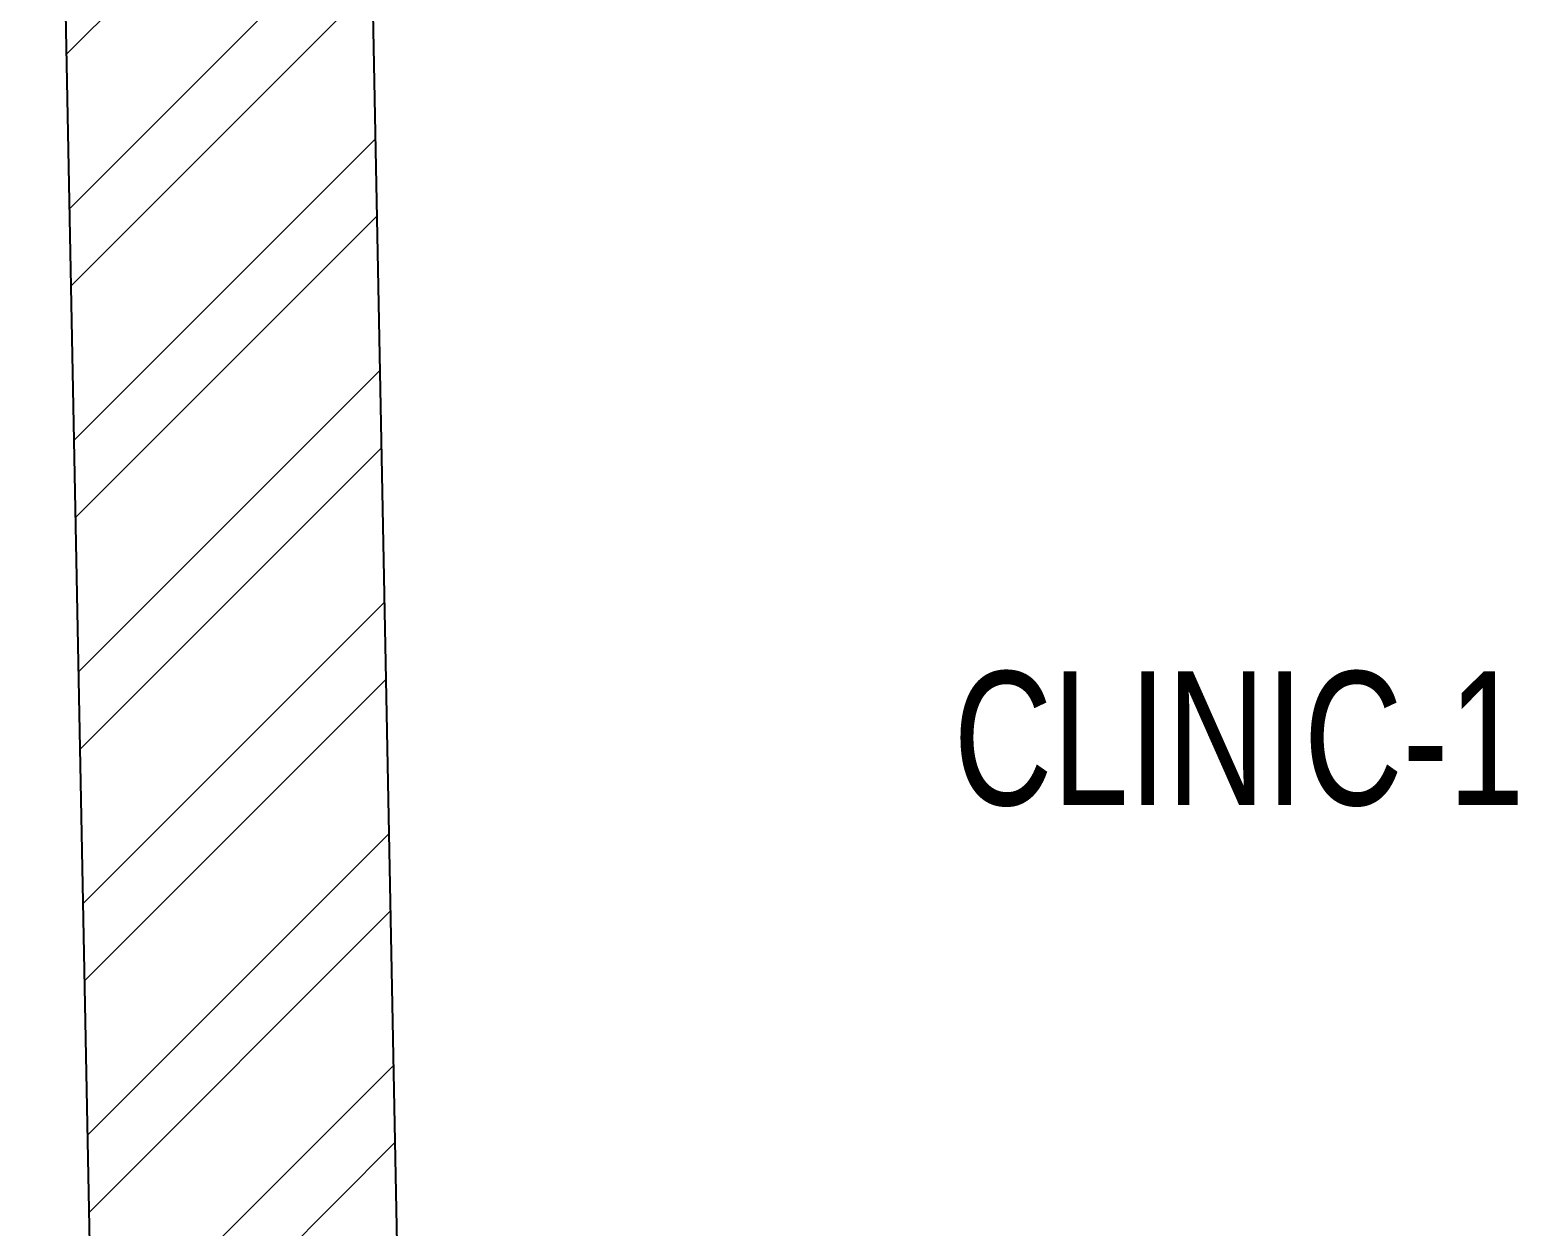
# Model space of a CAD drawing. Header units: feet. Extents: x 9424647 to 9430731, y -5939906 to -5917331.
# Drawn here: x 9424647 to 9425770, y -5925737 to -5924842 of the extents above; entities that cross this region are included whole.
import ezdxf

# ---------------------------------------------------------------- set-up
doc = ezdxf.new("R2010")
doc.units = ezdxf.units.FT
doc.header["$LTSCALE"] = 33
doc.header["$MEASUREMENT"] = 0
doc.layers.add('A-WALL', color=1, linetype='Continuous')
for name, color, linetype, lineweight in [('LENS-DIM', 252, 'Continuous', 5), ('LENS-PARTITION', 21, 'Continuous', 25), ('LENS-TEXT', 31, 'Continuous', 5), ('LN-HATCH', 251, 'Continuous', 0)]:
    doc.layers.add(name, color=color, linetype=linetype, lineweight=lineweight)
doc.styles.add('LK TXT', font='GILC____.TTF', dxfattribs={"height": 100})

# ---------------------------------------------------------------- blocks, each defined once
blk = doc.blocks.new('A$Cb5bc41ad')
at = {"layer": 'LN-HATCH'}
h = blk.add_hatch(dxfattribs=at)
h.set_pattern_fill('ANSI32', color=256, scale=333, angle=180)
h.set_pattern_definition([(225, (-9983931.354133436, 5281720.308577594), (88.29995930067012, -88.29995930067015), []), (225, (-9983990.220772872, 5281720.308577594), (88.29995930067012, -88.29995930067015), [])])
h.paths.add_polyline_path([(187.9774937555194, 1020.583529083989), (-41.8264846932143, 1011.089768513106), (158.6152508351952, -3834.275302548893), (158.6152508351952, -4163.554467337205), (468.5435051191598, -4163.554467336274), (468.5435051191598, -3884.275302548893), (468.5435051191598, -3834.275302548893), (388.5435051191598, -3834.275302548893)])
h.paths.add_polyline_path([(57.97749375551939, 8214.58352908399), (-171.97867513448, 8210.093496860007), (-36.97867513448, 1296.093496860005), (192.9774937555194, 1300.583529083989)])
h.paths.add_polyline_path([(47.97749375551939, 14444.58352908399), (-182.0225062444806, 14444.58352908399), (-182.0225062444806, 8514.58352908399), (47.97749375551939, 8514.58352908399)])
h.paths.add_polyline_path([(3037.97749375552, 14868.58352908399), (1072.977493755519, 14868.58352908399), (1072.977493755519, 14638.58352908399), (3037.97749375552, 14638.58352908399)])
h.paths.add_polyline_path([(3217.977493755519, 14356.58352908399), (3037.97749375552, 14356.58352908399), (3037.97749375552, 13567.58352908399), (3217.977493755519, 13567.58352908399)])
at = {"layer": 'A-WALL'}
for p, q in [((57.97749375551939, 8214.58352908399), (192.9774937555194, 1300.583529083989)), ((-171.97867513448, 8210.093496860007), (-36.97867513448, 1296.093496860005))]:
    blk.add_line(p, q, dxfattribs=at)
blk = doc.blocks.new('A$C2c4d5caa')
at = {"layer": 'LENS-DIM', "color": 2}
blk.add_blockref('A$Cb5bc41ad', (-965.681287162006, -8517.58352908399), dxfattribs=at)

msp = doc.modelspace()

# ---------------------------------------------------------------- block references
at = {"layer": 'LENS-PARTITION'}
msp.add_blockref('A$C2c4d5caa', (9425794.49148221, -5923682.375834013), dxfattribs=at)

# ---------------------------------------------------------------- texts
at = {"layer": 'LENS-TEXT', "color": 0, "linetype": 'Continuous', "ltscale": 3, "insert": (9425551.060635958, -5925371.813119432), "char_height": 100, "attachment_point": 5, "style": 'LK TXT'}
msp.add_mtext_dynamic_manual_height_columns('CLINIC-1', width=730.5073781448633, gutter_width=0.9999999999999992, heights=[0], dxfattribs=at)

doc.saveas('drawing.dxf')
